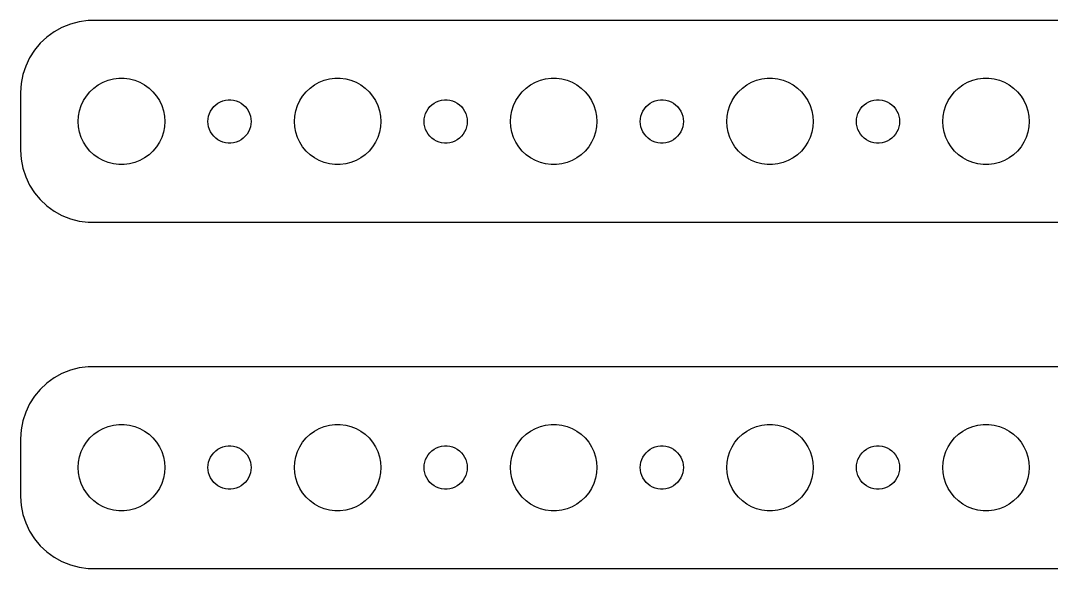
# Model space of a CAD drawing. Header units: metres. Extents: x -150 to 150, y 41 to 79.
# Drawn here: x -149.5 to -78, y 41 to 79 of the extents above; entities that cross this region are included whole.
import ezdxf

# ---------------------------------------------------------------- set-up
doc = ezdxf.new("R2010")
doc.units = ezdxf.units.M

msp = doc.modelspace()

# ---------------------------------------------------------------- linework, layer by layer
for p, q in [((-146.045, 78.7553), (-146.629, 78.5241)), ((-145.437, 78.9114), (-146.045, 78.7553)), ((-144.814, 78.9901), (-145.437, 78.9114)), ((144.814, 78.9901), (-144.814, 78.9901)), ((-147.179, 78.2216), (-147.687, 77.8526)), ((-146.629, 78.5241), (-147.179, 78.2216)), ((-148.145, 77.4227), (-148.545, 76.9389)), ((-147.687, 77.8526), (-148.145, 77.4227)), ((-148.545, 76.9389), (-148.882, 76.4088)), ((-149.149, 75.8406), (-149.343, 75.2434)), ((-148.882, 76.4088), (-149.149, 75.8406)), ((-149.343, 75.2434), (-149.461, 74.6267)), ((-149.461, 74.6267), (-149.5, 74)), ((-144.412, 74.3115), (-144.107, 74.533)), ((-144.107, 74.533), (-143.777, 74.7145)), ((-143.777, 74.7145), (-143.427, 74.8532)), ((-143.427, 74.8532), (-143.062, 74.9469)), ((-143.062, 74.9469), (-142.688, 74.9941)), ((-142.688, 74.9941), (-142.312, 74.9941)), ((-142.312, 74.9941), (-141.938, 74.9469)), ((-141.938, 74.9469), (-141.573, 74.8532)), ((-141.573, 74.8532), (-141.223, 74.7145)), ((-141.223, 74.7145), (-140.893, 74.533)), ((-140.893, 74.533), (-140.588, 74.3115)), ((-129.412, 74.3115), (-129.107, 74.533)), ((-129.107, 74.533), (-128.777, 74.7145)), ((-128.777, 74.7145), (-128.427, 74.8532)), ((-128.427, 74.8532), (-128.062, 74.9469)), ((-128.062, 74.9469), (-127.688, 74.9941)), ((-127.688, 74.9941), (-127.312, 74.9941)), ((-127.312, 74.9941), (-126.938, 74.9469)), ((-126.938, 74.9469), (-126.573, 74.8532)), ((-126.573, 74.8532), (-126.223, 74.7145)), ((-126.223, 74.7145), (-125.893, 74.533)), ((-125.893, 74.533), (-125.588, 74.3115)), ((-114.412, 74.3115), (-114.107, 74.533)), ((-114.107, 74.533), (-113.777, 74.7145)), ((-113.777, 74.7145), (-113.427, 74.8532)), ((-113.427, 74.8532), (-113.062, 74.9469)), ((-113.062, 74.9469), (-112.688, 74.9941)), ((-112.688, 74.9941), (-112.312, 74.9941)), ((-112.312, 74.9941), (-111.938, 74.9469)), ((-111.938, 74.9469), (-111.573, 74.8532)), ((-111.573, 74.8532), (-111.223, 74.7145)), ((-111.223, 74.7145), (-110.893, 74.533)), ((-110.893, 74.533), (-110.588, 74.3115)), ((-99.4123, 74.3115), (-99.1075, 74.533)), ((-99.1075, 74.533), (-98.7773, 74.7145)), ((-98.7773, 74.7145), (-98.427, 74.8532)), ((-98.427, 74.8532), (-98.0621, 74.9469)), ((-98.0621, 74.9469), (-97.6884, 74.9941)), ((-97.6884, 74.9941), (-97.3116, 74.9941)), ((-97.3116, 74.9941), (-96.9379, 74.9469)), ((-96.9379, 74.9469), (-96.573, 74.8532)), ((-96.573, 74.8532), (-96.2227, 74.7145)), ((-96.2227, 74.7145), (-95.8925, 74.533)), ((-95.8925, 74.533), (-95.5877, 74.3115)), ((-84.4123, 74.3115), (-84.1075, 74.533)), ((-84.1075, 74.533), (-83.7773, 74.7145)), ((-83.7773, 74.7145), (-83.427, 74.8532)), ((-83.427, 74.8532), (-83.0621, 74.9469)), ((-83.0621, 74.9469), (-82.6884, 74.9941)), ((-82.6884, 74.9941), (-82.3116, 74.9941)), ((-82.3116, 74.9941), (-81.9379, 74.9469)), ((-81.9379, 74.9469), (-81.573, 74.8532)), ((-81.573, 74.8532), (-81.2227, 74.7145)), ((-81.2227, 74.7145), (-80.8925, 74.533)), ((-80.8925, 74.533), (-80.5877, 74.3115)), ((-149.5, 74), (-149.5, 70)), ((-145.129, 73.4453), (-144.927, 73.7634)), ((-144.927, 73.7634), (-144.687, 74.0536)), ((-144.687, 74.0536), (-144.412, 74.3115)), ((-140.588, 74.3115), (-140.313, 74.0536)), ((-140.313, 74.0536), (-140.073, 73.7634)), ((-140.073, 73.7634), (-139.871, 73.4453)), ((-130.129, 73.4453), (-129.927, 73.7634)), ((-129.927, 73.7634), (-129.687, 74.0536)), ((-129.687, 74.0536), (-129.412, 74.3115)), ((-125.588, 74.3115), (-125.313, 74.0536)), ((-125.313, 74.0536), (-125.073, 73.7634)), ((-125.073, 73.7634), (-124.871, 73.4453)), ((-115.129, 73.4453), (-114.927, 73.7634)), ((-114.927, 73.7634), (-114.687, 74.0536)), ((-114.687, 74.0536), (-114.412, 74.3115)), ((-110.588, 74.3115), (-110.313, 74.0536)), ((-110.313, 74.0536), (-110.073, 73.7634)), ((-110.073, 73.7634), (-109.871, 73.4453)), ((-100.129, 73.4453), (-99.927, 73.7634)), ((-99.927, 73.7634), (-99.6869, 74.0536)), ((-99.6869, 74.0536), (-99.4123, 74.3115)), ((-95.5877, 74.3115), (-95.3131, 74.0536)), ((-95.3131, 74.0536), (-95.073, 73.7634)), ((-95.073, 73.7634), (-94.8711, 73.4453)), ((-85.1289, 73.4453), (-84.927, 73.7634)), ((-84.927, 73.7634), (-84.6869, 74.0536)), ((-84.6869, 74.0536), (-84.4123, 74.3115)), ((-80.5877, 74.3115), (-80.3131, 74.0536)), ((-80.3131, 74.0536), (-80.073, 73.7634)), ((-80.073, 73.7634), (-79.8711, 73.4453)), ((-145.406, 72.7461), (-145.289, 73.1044)), ((-145.289, 73.1044), (-145.129, 73.4453)), ((-139.871, 73.4453), (-139.711, 73.1044)), ((-139.711, 73.1044), (-139.594, 72.7461)), ((-136.214, 72.8817), (-136.093, 73.0268)), ((-136.093, 73.0268), (-135.956, 73.1558)), ((-135.956, 73.1558), (-135.804, 73.2665)), ((-135.804, 73.2665), (-135.639, 73.3572)), ((-135.639, 73.3572), (-135.464, 73.4266)), ((-135.464, 73.4266), (-135.281, 73.4734)), ((-135.281, 73.4734), (-135.094, 73.497)), ((-135.094, 73.497), (-134.906, 73.497)), ((-134.906, 73.497), (-134.719, 73.4734)), ((-134.719, 73.4734), (-134.536, 73.4266)), ((-134.536, 73.4266), (-134.361, 73.3572)), ((-134.361, 73.3572), (-134.196, 73.2665)), ((-134.196, 73.2665), (-134.044, 73.1558)), ((-134.044, 73.1558), (-133.907, 73.0268)), ((-133.907, 73.0268), (-133.786, 72.8817)), ((-130.406, 72.7461), (-130.289, 73.1044)), ((-130.289, 73.1044), (-130.129, 73.4453)), ((-124.871, 73.4453), (-124.711, 73.1044)), ((-124.711, 73.1044), (-124.594, 72.7461)), ((-121.214, 72.8817), (-121.093, 73.0268)), ((-121.093, 73.0268), (-120.956, 73.1558)), ((-120.956, 73.1558), (-120.804, 73.2665)), ((-120.804, 73.2665), (-120.639, 73.3572)), ((-120.639, 73.3572), (-120.464, 73.4266)), ((-120.464, 73.4266), (-120.281, 73.4734)), ((-120.281, 73.4734), (-120.094, 73.497)), ((-120.094, 73.497), (-119.906, 73.497)), ((-119.906, 73.497), (-119.719, 73.4734)), ((-119.719, 73.4734), (-119.536, 73.4266)), ((-119.536, 73.4266), (-119.361, 73.3572)), ((-119.361, 73.3572), (-119.196, 73.2665)), ((-119.196, 73.2665), (-119.044, 73.1558)), ((-119.044, 73.1558), (-118.907, 73.0268)), ((-118.907, 73.0268), (-118.786, 72.8817)), ((-115.406, 72.7461), (-115.289, 73.1044)), ((-115.289, 73.1044), (-115.129, 73.4453)), ((-109.871, 73.4453), (-109.711, 73.1044)), ((-109.711, 73.1044), (-109.594, 72.7461)), ((-106.214, 72.8817), (-106.093, 73.0268)), ((-106.093, 73.0268), (-105.956, 73.1558)), ((-105.956, 73.1558), (-105.804, 73.2665)), ((-105.804, 73.2665), (-105.639, 73.3572)), ((-105.639, 73.3572), (-105.464, 73.4266)), ((-105.464, 73.4266), (-105.281, 73.4734)), ((-105.281, 73.4734), (-105.094, 73.497)), ((-105.094, 73.497), (-104.906, 73.497)), ((-104.906, 73.497), (-104.719, 73.4734)), ((-104.719, 73.4734), (-104.536, 73.4266)), ((-104.536, 73.4266), (-104.361, 73.3572)), ((-104.361, 73.3572), (-104.196, 73.2665)), ((-104.196, 73.2665), (-104.044, 73.1558)), ((-104.044, 73.1558), (-103.907, 73.0268)), ((-103.907, 73.0268), (-103.786, 72.8817)), ((-100.406, 72.7461), (-100.289, 73.1044)), ((-100.289, 73.1044), (-100.129, 73.4453)), ((-94.8711, 73.4453), (-94.7107, 73.1044)), ((-94.7107, 73.1044), (-94.5943, 72.7461)), ((-91.2135, 72.8817), (-91.0934, 73.0268)), ((-91.0934, 73.0268), (-90.9561, 73.1558)), ((-90.9561, 73.1558), (-90.8037, 73.2665)), ((-90.8037, 73.2665), (-90.6387, 73.3572)), ((-90.6387, 73.3572), (-90.4635, 73.4266)), ((-90.4635, 73.4266), (-90.2811, 73.4734)), ((-90.2811, 73.4734), (-90.0942, 73.497)), ((-90.0942, 73.497), (-89.9058, 73.497)), ((-89.9058, 73.497), (-89.7189, 73.4734)), ((-89.7189, 73.4734), (-89.5365, 73.4266)), ((-89.5365, 73.4266), (-89.3613, 73.3572)), ((-89.3613, 73.3572), (-89.1963, 73.2665)), ((-89.1963, 73.2665), (-89.0439, 73.1558)), ((-89.0439, 73.1558), (-88.9065, 73.0268)), ((-88.9065, 73.0268), (-88.7865, 72.8817)), ((-85.4057, 72.7461), (-85.2893, 73.1044)), ((-85.2893, 73.1044), (-85.1289, 73.4453)), ((-79.8711, 73.4453), (-79.7107, 73.1044)), ((-79.7107, 73.1044), (-79.5943, 72.7461)), ((-145.5, 72), (-145.476, 72.376)), ((-145.476, 72.376), (-145.406, 72.7461)), ((-139.594, 72.7461), (-139.524, 72.376)), ((-139.524, 72.376), (-139.5, 72)), ((-136.488, 72.188), (-136.453, 72.373)), ((-136.453, 72.373), (-136.395, 72.5522)), ((-136.395, 72.5522), (-136.314, 72.7226)), ((-136.314, 72.7226), (-136.214, 72.8817)), ((-133.786, 72.8817), (-133.686, 72.7226)), ((-133.686, 72.7226), (-133.605, 72.5522)), ((-133.605, 72.5522), (-133.547, 72.373)), ((-133.547, 72.373), (-133.512, 72.188)), ((-130.5, 72), (-130.476, 72.376)), ((-130.476, 72.376), (-130.406, 72.7461)), ((-124.594, 72.7461), (-124.524, 72.376)), ((-124.524, 72.376), (-124.5, 72)), ((-121.488, 72.188), (-121.453, 72.373)), ((-121.453, 72.373), (-121.395, 72.5522)), ((-121.395, 72.5522), (-121.314, 72.7226)), ((-121.314, 72.7226), (-121.214, 72.8817)), ((-118.786, 72.8817), (-118.686, 72.7226)), ((-118.686, 72.7226), (-118.605, 72.5522)), ((-118.605, 72.5522), (-118.547, 72.373)), ((-118.547, 72.373), (-118.512, 72.188)), ((-115.5, 72), (-115.476, 72.376)), ((-115.476, 72.376), (-115.406, 72.7461)), ((-109.594, 72.7461), (-109.524, 72.376)), ((-109.524, 72.376), (-109.5, 72)), ((-106.488, 72.188), (-106.453, 72.373)), ((-106.453, 72.373), (-106.395, 72.5522)), ((-106.395, 72.5522), (-106.314, 72.7226)), ((-106.314, 72.7226), (-106.214, 72.8817)), ((-103.786, 72.8817), (-103.686, 72.7226)), ((-103.686, 72.7226), (-103.605, 72.5522)), ((-103.605, 72.5522), (-103.547, 72.373)), ((-103.547, 72.373), (-103.512, 72.188)), ((-100.5, 72), (-100.476, 72.376)), ((-100.476, 72.376), (-100.406, 72.7461)), ((-94.5943, 72.7461), (-94.5237, 72.376)), ((-94.5237, 72.376), (-94.5, 72)), ((-91.4882, 72.188), (-91.4529, 72.373)), ((-91.4529, 72.373), (-91.3947, 72.5522)), ((-91.3947, 72.5522), (-91.3145, 72.7226)), ((-91.3145, 72.7226), (-91.2135, 72.8817)), ((-88.7865, 72.8817), (-88.6855, 72.7226)), ((-88.6855, 72.7226), (-88.6053, 72.5522)), ((-88.6053, 72.5522), (-88.5471, 72.373)), ((-88.5471, 72.373), (-88.5118, 72.188)), ((-85.5, 72), (-85.4763, 72.376)), ((-85.4763, 72.376), (-85.4057, 72.7461)), ((-79.5943, 72.7461), (-79.5237, 72.376)), ((-79.5237, 72.376), (-79.5, 72)), ((-145.476, 71.624), (-145.5, 72)), ((-145.406, 71.2539), (-145.476, 71.624)), ((-139.524, 71.624), (-139.594, 71.2539)), ((-139.5, 72), (-139.524, 71.624)), ((-136.5, 72), (-136.488, 72.188)), ((-136.488, 71.812), (-136.5, 72)), ((-136.453, 71.627), (-136.488, 71.812)), ((-136.395, 71.4478), (-136.453, 71.627)), ((-133.547, 71.627), (-133.605, 71.4478)), ((-133.512, 71.812), (-133.547, 71.627)), ((-133.512, 72.188), (-133.5, 72)), ((-133.5, 72), (-133.512, 71.812)), ((-130.476, 71.624), (-130.5, 72)), ((-130.406, 71.2539), (-130.476, 71.624)), ((-124.524, 71.624), (-124.594, 71.2539)), ((-124.5, 72), (-124.524, 71.624)), ((-121.5, 72), (-121.488, 72.188)), ((-121.488, 71.812), (-121.5, 72)), ((-121.453, 71.627), (-121.488, 71.812)), ((-121.395, 71.4478), (-121.453, 71.627)), ((-118.547, 71.627), (-118.605, 71.4478)), ((-118.512, 71.812), (-118.547, 71.627)), ((-118.512, 72.188), (-118.5, 72)), ((-118.5, 72), (-118.512, 71.812)), ((-115.476, 71.624), (-115.5, 72)), ((-115.406, 71.2539), (-115.476, 71.624)), ((-109.524, 71.624), (-109.594, 71.2539)), ((-109.5, 72), (-109.524, 71.624)), ((-106.5, 72), (-106.488, 72.188)), ((-106.488, 71.812), (-106.5, 72)), ((-106.453, 71.627), (-106.488, 71.812)), ((-106.395, 71.4478), (-106.453, 71.627)), ((-103.547, 71.627), (-103.605, 71.4478)), ((-103.512, 71.812), (-103.547, 71.627)), ((-103.512, 72.188), (-103.5, 72)), ((-103.5, 72), (-103.512, 71.812)), ((-100.476, 71.624), (-100.5, 72)), ((-100.406, 71.2539), (-100.476, 71.624)), ((-94.5237, 71.624), (-94.5943, 71.2539)), ((-94.5, 72), (-94.5237, 71.624)), ((-91.5, 72), (-91.4882, 72.188)), ((-91.4882, 71.812), (-91.5, 72)), ((-91.4529, 71.627), (-91.4882, 71.812)), ((-91.3947, 71.4478), (-91.4529, 71.627)), ((-88.5471, 71.627), (-88.6053, 71.4478)), ((-88.5118, 71.812), (-88.5471, 71.627)), ((-88.5118, 72.188), (-88.5, 72)), ((-88.5, 72), (-88.5118, 71.812)), ((-85.4763, 71.624), (-85.5, 72)), ((-85.4057, 71.2539), (-85.4763, 71.624)), ((-79.5237, 71.624), (-79.5943, 71.2539)), ((-79.5, 72), (-79.5237, 71.624)), ((-145.289, 70.8956), (-145.406, 71.2539)), ((-145.129, 70.5547), (-145.289, 70.8956)), ((-139.711, 70.8956), (-139.871, 70.5547)), ((-139.594, 71.2539), (-139.711, 70.8956)), ((-136.314, 71.2774), (-136.395, 71.4478)), ((-136.214, 71.1183), (-136.314, 71.2774)), ((-136.093, 70.9732), (-136.214, 71.1183)), ((-135.956, 70.8442), (-136.093, 70.9732)), ((-135.804, 70.7335), (-135.956, 70.8442)), ((-134.044, 70.8442), (-134.196, 70.7335)), ((-133.907, 70.9732), (-134.044, 70.8442)), ((-133.786, 71.1183), (-133.907, 70.9732)), ((-133.686, 71.2774), (-133.786, 71.1183)), ((-133.605, 71.4478), (-133.686, 71.2774)), ((-130.289, 70.8956), (-130.406, 71.2539)), ((-130.129, 70.5547), (-130.289, 70.8956)), ((-124.711, 70.8956), (-124.871, 70.5547)), ((-124.594, 71.2539), (-124.711, 70.8956)), ((-121.314, 71.2774), (-121.395, 71.4478)), ((-121.214, 71.1183), (-121.314, 71.2774)), ((-121.093, 70.9732), (-121.214, 71.1183)), ((-120.956, 70.8442), (-121.093, 70.9732)), ((-120.804, 70.7335), (-120.956, 70.8442)), ((-119.044, 70.8442), (-119.196, 70.7335)), ((-118.907, 70.9732), (-119.044, 70.8442)), ((-118.786, 71.1183), (-118.907, 70.9732)), ((-118.686, 71.2774), (-118.786, 71.1183)), ((-118.605, 71.4478), (-118.686, 71.2774)), ((-115.289, 70.8956), (-115.406, 71.2539)), ((-115.129, 70.5547), (-115.289, 70.8956)), ((-109.711, 70.8956), (-109.871, 70.5547)), ((-109.594, 71.2539), (-109.711, 70.8956)), ((-106.314, 71.2774), (-106.395, 71.4478)), ((-106.214, 71.1183), (-106.314, 71.2774)), ((-106.093, 70.9732), (-106.214, 71.1183)), ((-105.956, 70.8442), (-106.093, 70.9732)), ((-105.804, 70.7335), (-105.956, 70.8442)), ((-104.044, 70.8442), (-104.196, 70.7335)), ((-103.907, 70.9732), (-104.044, 70.8442)), ((-103.786, 71.1183), (-103.907, 70.9732)), ((-103.686, 71.2774), (-103.786, 71.1183)), ((-103.605, 71.4478), (-103.686, 71.2774)), ((-100.289, 70.8956), (-100.406, 71.2539)), ((-100.129, 70.5547), (-100.289, 70.8956)), ((-94.7107, 70.8956), (-94.8711, 70.5547)), ((-94.5943, 71.2539), (-94.7107, 70.8956)), ((-91.3145, 71.2774), (-91.3947, 71.4478)), ((-91.2135, 71.1183), (-91.3145, 71.2774)), ((-91.0934, 70.9732), (-91.2135, 71.1183)), ((-90.9561, 70.8442), (-91.0934, 70.9732)), ((-90.8037, 70.7335), (-90.9561, 70.8442)), ((-89.0439, 70.8442), (-89.1963, 70.7335)), ((-88.9065, 70.9732), (-89.0439, 70.8442)), ((-88.7865, 71.1183), (-88.9065, 70.9732)), ((-88.6855, 71.2774), (-88.7865, 71.1183)), ((-88.6053, 71.4478), (-88.6855, 71.2774)), ((-85.2893, 70.8956), (-85.4057, 71.2539)), ((-85.1289, 70.5547), (-85.2893, 70.8956)), ((-79.7107, 70.8956), (-79.8711, 70.5547)), ((-79.5943, 71.2539), (-79.7107, 70.8956)), ((-144.927, 70.2366), (-145.129, 70.5547)), ((-144.687, 69.9464), (-144.927, 70.2366)), ((-140.073, 70.2366), (-140.313, 69.9464)), ((-139.871, 70.5547), (-140.073, 70.2366)), ((-135.639, 70.6428), (-135.804, 70.7335)), ((-135.464, 70.5734), (-135.639, 70.6428)), ((-135.281, 70.5266), (-135.464, 70.5734)), ((-135.094, 70.503), (-135.281, 70.5266)), ((-134.906, 70.503), (-135.094, 70.503)), ((-134.719, 70.5266), (-134.906, 70.503)), ((-134.536, 70.5734), (-134.719, 70.5266)), ((-134.361, 70.6428), (-134.536, 70.5734)), ((-134.196, 70.7335), (-134.361, 70.6428)), ((-129.927, 70.2366), (-130.129, 70.5547)), ((-129.687, 69.9464), (-129.927, 70.2366)), ((-125.073, 70.2366), (-125.313, 69.9464)), ((-124.871, 70.5547), (-125.073, 70.2366)), ((-120.639, 70.6428), (-120.804, 70.7335)), ((-120.464, 70.5734), (-120.639, 70.6428)), ((-120.281, 70.5266), (-120.464, 70.5734)), ((-120.094, 70.503), (-120.281, 70.5266)), ((-119.906, 70.503), (-120.094, 70.503)), ((-119.719, 70.5266), (-119.906, 70.503)), ((-119.536, 70.5734), (-119.719, 70.5266)), ((-119.361, 70.6428), (-119.536, 70.5734)), ((-119.196, 70.7335), (-119.361, 70.6428)), ((-114.927, 70.2366), (-115.129, 70.5547)), ((-114.687, 69.9464), (-114.927, 70.2366)), ((-110.073, 70.2366), (-110.313, 69.9464)), ((-109.871, 70.5547), (-110.073, 70.2366)), ((-105.639, 70.6428), (-105.804, 70.7335)), ((-105.464, 70.5734), (-105.639, 70.6428)), ((-105.281, 70.5266), (-105.464, 70.5734)), ((-105.094, 70.503), (-105.281, 70.5266)), ((-104.906, 70.503), (-105.094, 70.503)), ((-104.719, 70.5266), (-104.906, 70.503)), ((-104.536, 70.5734), (-104.719, 70.5266)), ((-104.361, 70.6428), (-104.536, 70.5734)), ((-104.196, 70.7335), (-104.361, 70.6428)), ((-99.927, 70.2366), (-100.129, 70.5547)), ((-99.6869, 69.9464), (-99.927, 70.2366)), ((-95.073, 70.2366), (-95.3131, 69.9464)), ((-94.8711, 70.5547), (-95.073, 70.2366)), ((-90.6387, 70.6428), (-90.8037, 70.7335)), ((-90.4635, 70.5734), (-90.6387, 70.6428)), ((-90.2811, 70.5266), (-90.4635, 70.5734)), ((-90.0942, 70.503), (-90.2811, 70.5266)), ((-89.9058, 70.503), (-90.0942, 70.503)), ((-89.7189, 70.5266), (-89.9058, 70.503)), ((-89.5365, 70.5734), (-89.7189, 70.5266)), ((-89.3613, 70.6428), (-89.5365, 70.5734)), ((-89.1963, 70.7335), (-89.3613, 70.6428)), ((-84.927, 70.2366), (-85.1289, 70.5547)), ((-84.6869, 69.9464), (-84.927, 70.2366)), ((-80.073, 70.2366), (-80.3131, 69.9464)), ((-79.8711, 70.5547), (-80.073, 70.2366)), ((-149.5, 70), (-149.461, 69.3733)), ((-144.412, 69.6885), (-144.687, 69.9464)), ((-144.107, 69.467), (-144.412, 69.6885)), ((-143.777, 69.2855), (-144.107, 69.467)), ((-140.893, 69.467), (-141.223, 69.2855)), ((-140.588, 69.6885), (-140.893, 69.467)), ((-140.313, 69.9464), (-140.588, 69.6885)), ((-129.412, 69.6885), (-129.687, 69.9464)), ((-129.107, 69.467), (-129.412, 69.6885)), ((-128.777, 69.2855), (-129.107, 69.467)), ((-125.893, 69.467), (-126.223, 69.2855)), ((-125.588, 69.6885), (-125.893, 69.467)), ((-125.313, 69.9464), (-125.588, 69.6885)), ((-114.412, 69.6885), (-114.687, 69.9464)), ((-114.107, 69.467), (-114.412, 69.6885)), ((-113.777, 69.2855), (-114.107, 69.467)), ((-110.893, 69.467), (-111.223, 69.2855)), ((-110.588, 69.6885), (-110.893, 69.467)), ((-110.313, 69.9464), (-110.588, 69.6885)), ((-99.4123, 69.6885), (-99.6869, 69.9464)), ((-99.1075, 69.467), (-99.4123, 69.6885)), ((-98.7773, 69.2855), (-99.1075, 69.467)), ((-95.8925, 69.467), (-96.2227, 69.2855)), ((-95.5877, 69.6885), (-95.8925, 69.467)), ((-95.3131, 69.9464), (-95.5877, 69.6885)), ((-84.4123, 69.6885), (-84.6869, 69.9464)), ((-84.1075, 69.467), (-84.4123, 69.6885)), ((-83.7773, 69.2855), (-84.1075, 69.467)), ((-80.8925, 69.467), (-81.2227, 69.2855)), ((-80.5877, 69.6885), (-80.8925, 69.467)), ((-80.3131, 69.9464), (-80.5877, 69.6885)), ((-149.461, 69.3733), (-149.343, 68.7566)), ((-149.343, 68.7566), (-149.149, 68.1594)), ((-143.427, 69.1468), (-143.777, 69.2855)), ((-143.062, 69.0531), (-143.427, 69.1468)), ((-142.688, 69.0059), (-143.062, 69.0531)), ((-142.312, 69.0059), (-142.688, 69.0059)), ((-141.938, 69.0531), (-142.312, 69.0059)), ((-141.573, 69.1468), (-141.938, 69.0531)), ((-141.223, 69.2855), (-141.573, 69.1468)), ((-128.427, 69.1468), (-128.777, 69.2855)), ((-128.062, 69.0531), (-128.427, 69.1468)), ((-127.688, 69.0059), (-128.062, 69.0531)), ((-127.312, 69.0059), (-127.688, 69.0059)), ((-126.938, 69.0531), (-127.312, 69.0059)), ((-126.573, 69.1468), (-126.938, 69.0531)), ((-126.223, 69.2855), (-126.573, 69.1468)), ((-113.427, 69.1468), (-113.777, 69.2855)), ((-113.062, 69.0531), (-113.427, 69.1468)), ((-112.688, 69.0059), (-113.062, 69.0531)), ((-112.312, 69.0059), (-112.688, 69.0059)), ((-111.938, 69.0531), (-112.312, 69.0059)), ((-111.573, 69.1468), (-111.938, 69.0531)), ((-111.223, 69.2855), (-111.573, 69.1468)), ((-98.427, 69.1468), (-98.7773, 69.2855)), ((-98.0621, 69.0531), (-98.427, 69.1468)), ((-97.6884, 69.0059), (-98.0621, 69.0531)), ((-97.3116, 69.0059), (-97.6884, 69.0059)), ((-96.9379, 69.0531), (-97.3116, 69.0059)), ((-96.573, 69.1468), (-96.9379, 69.0531)), ((-96.2227, 69.2855), (-96.573, 69.1468)), ((-83.427, 69.1468), (-83.7773, 69.2855)), ((-83.0621, 69.0531), (-83.427, 69.1468)), ((-82.6884, 69.0059), (-83.0621, 69.0531)), ((-82.3116, 69.0059), (-82.6884, 69.0059)), ((-81.9379, 69.0531), (-82.3116, 69.0059)), ((-81.573, 69.1468), (-81.9379, 69.0531)), ((-81.2227, 69.2855), (-81.573, 69.1468)), ((-149.149, 68.1594), (-148.882, 67.5912)), ((-148.882, 67.5912), (-148.545, 67.0611)), ((-148.545, 67.0611), (-148.145, 66.5773)), ((-148.145, 66.5773), (-147.687, 66.1474)), ((-147.687, 66.1474), (-147.179, 65.7784)), ((-147.179, 65.7784), (-146.629, 65.4759)), ((-146.629, 65.4759), (-146.045, 65.2447)), ((-146.045, 65.2447), (-145.437, 65.0886)), ((-145.437, 65.0886), (-144.814, 65.0099)), ((-144.814, 65.0099), (144.814, 65.0099)), ((-146.629, 54.5241), (-147.179, 54.2216)), ((-146.045, 54.7553), (-146.629, 54.5241)), ((-145.437, 54.9114), (-146.045, 54.7553)), ((-144.814, 54.9901), (-145.437, 54.9114)), ((144.814, 54.9901), (-144.814, 54.9901)), ((-147.687, 53.8526), (-148.145, 53.4227)), ((-147.179, 54.2216), (-147.687, 53.8526)), ((-148.545, 52.9389), (-148.882, 52.4088)), ((-148.145, 53.4227), (-148.545, 52.9389)), ((-148.882, 52.4088), (-149.149, 51.8406)), ((-149.149, 51.8406), (-149.343, 51.2434)), ((-149.343, 51.2434), (-149.461, 50.6267)), ((-143.777, 50.7145), (-143.427, 50.8532)), ((-143.427, 50.8532), (-143.062, 50.9469)), ((-143.062, 50.9469), (-142.688, 50.9941)), ((-142.688, 50.9941), (-142.312, 50.9941)), ((-142.312, 50.9941), (-141.938, 50.9469)), ((-141.938, 50.9469), (-141.573, 50.8532)), ((-141.573, 50.8532), (-141.223, 50.7145)), ((-128.777, 50.7145), (-128.427, 50.8532)), ((-128.427, 50.8532), (-128.062, 50.9469)), ((-128.062, 50.9469), (-127.688, 50.9941)), ((-127.688, 50.9941), (-127.312, 50.9941)), ((-127.312, 50.9941), (-126.938, 50.9469)), ((-126.938, 50.9469), (-126.573, 50.8532)), ((-126.573, 50.8532), (-126.223, 50.7145)), ((-113.777, 50.7145), (-113.427, 50.8532)), ((-113.427, 50.8532), (-113.062, 50.9469)), ((-113.062, 50.9469), (-112.688, 50.9941)), ((-112.688, 50.9941), (-112.312, 50.9941)), ((-112.312, 50.9941), (-111.938, 50.9469)), ((-111.938, 50.9469), (-111.573, 50.8532)), ((-111.573, 50.8532), (-111.223, 50.7145)), ((-98.7773, 50.7145), (-98.427, 50.8532)), ((-98.427, 50.8532), (-98.0621, 50.9469)), ((-98.0621, 50.9469), (-97.6884, 50.9941)), ((-97.6884, 50.9941), (-97.3116, 50.9941)), ((-97.3116, 50.9941), (-96.9379, 50.9469)), ((-96.9379, 50.9469), (-96.573, 50.8532)), ((-96.573, 50.8532), (-96.2227, 50.7145)), ((-83.7773, 50.7145), (-83.427, 50.8532)), ((-83.427, 50.8532), (-83.0621, 50.9469)), ((-83.0621, 50.9469), (-82.6884, 50.9941)), ((-82.6884, 50.9941), (-82.3116, 50.9941)), ((-82.3116, 50.9941), (-81.9379, 50.9469)), ((-81.9379, 50.9469), (-81.573, 50.8532)), ((-81.573, 50.8532), (-81.2227, 50.7145)), ((-149.461, 50.6267), (-149.5, 50)), ((-144.687, 50.0536), (-144.412, 50.3115)), ((-144.412, 50.3115), (-144.107, 50.533)), ((-144.107, 50.533), (-143.777, 50.7145)), ((-141.223, 50.7145), (-140.893, 50.533)), ((-140.893, 50.533), (-140.588, 50.3115)), ((-140.588, 50.3115), (-140.313, 50.0536)), ((-129.687, 50.0536), (-129.412, 50.3115)), ((-129.412, 50.3115), (-129.107, 50.533)), ((-129.107, 50.533), (-128.777, 50.7145)), ((-126.223, 50.7145), (-125.893, 50.533)), ((-125.893, 50.533), (-125.588, 50.3115)), ((-125.588, 50.3115), (-125.313, 50.0536)), ((-114.687, 50.0536), (-114.412, 50.3115)), ((-114.412, 50.3115), (-114.107, 50.533)), ((-114.107, 50.533), (-113.777, 50.7145)), ((-111.223, 50.7145), (-110.893, 50.533)), ((-110.893, 50.533), (-110.588, 50.3115)), ((-110.588, 50.3115), (-110.313, 50.0536)), ((-99.6869, 50.0536), (-99.4123, 50.3115)), ((-99.4123, 50.3115), (-99.1075, 50.533)), ((-99.1075, 50.533), (-98.7773, 50.7145)), ((-96.2227, 50.7145), (-95.8925, 50.533)), ((-95.8925, 50.533), (-95.5877, 50.3115)), ((-95.5877, 50.3115), (-95.3131, 50.0536)), ((-84.6869, 50.0536), (-84.4123, 50.3115)), ((-84.4123, 50.3115), (-84.1075, 50.533)), ((-84.1075, 50.533), (-83.7773, 50.7145)), ((-81.2227, 50.7145), (-80.8925, 50.533)), ((-80.8925, 50.533), (-80.5877, 50.3115)), ((-80.5877, 50.3115), (-80.3131, 50.0536)), ((-149.5, 50), (-149.5, 46)), ((-145.289, 49.1044), (-145.129, 49.4453)), ((-145.129, 49.4453), (-144.927, 49.7634)), ((-144.927, 49.7634), (-144.687, 50.0536)), ((-140.313, 50.0536), (-140.073, 49.7634)), ((-140.073, 49.7634), (-139.871, 49.4453)), ((-139.871, 49.4453), (-139.711, 49.1044)), ((-135.639, 49.3572), (-135.464, 49.4266)), ((-135.464, 49.4266), (-135.281, 49.4734)), ((-135.281, 49.4734), (-135.094, 49.497)), ((-135.094, 49.497), (-134.906, 49.497)), ((-134.906, 49.497), (-134.719, 49.4734)), ((-134.719, 49.4734), (-134.536, 49.4266)), ((-134.536, 49.4266), (-134.361, 49.3572)), ((-130.289, 49.1044), (-130.129, 49.4453)), ((-130.129, 49.4453), (-129.927, 49.7634)), ((-129.927, 49.7634), (-129.687, 50.0536)), ((-125.313, 50.0536), (-125.073, 49.7634)), ((-125.073, 49.7634), (-124.871, 49.4453)), ((-124.871, 49.4453), (-124.711, 49.1044)), ((-120.639, 49.3572), (-120.464, 49.4266)), ((-120.464, 49.4266), (-120.281, 49.4734)), ((-120.281, 49.4734), (-120.094, 49.497)), ((-120.094, 49.497), (-119.906, 49.497)), ((-119.906, 49.497), (-119.719, 49.4734)), ((-119.719, 49.4734), (-119.536, 49.4266)), ((-119.536, 49.4266), (-119.361, 49.3572)), ((-115.289, 49.1044), (-115.129, 49.4453)), ((-115.129, 49.4453), (-114.927, 49.7634)), ((-114.927, 49.7634), (-114.687, 50.0536)), ((-110.313, 50.0536), (-110.073, 49.7634)), ((-110.073, 49.7634), (-109.871, 49.4453)), ((-109.871, 49.4453), (-109.711, 49.1044)), ((-105.639, 49.3572), (-105.464, 49.4266)), ((-105.464, 49.4266), (-105.281, 49.4734)), ((-105.281, 49.4734), (-105.094, 49.497)), ((-105.094, 49.497), (-104.906, 49.497)), ((-104.906, 49.497), (-104.719, 49.4734)), ((-104.719, 49.4734), (-104.536, 49.4266)), ((-104.536, 49.4266), (-104.361, 49.3572)), ((-100.289, 49.1044), (-100.129, 49.4453)), ((-100.129, 49.4453), (-99.927, 49.7634)), ((-99.927, 49.7634), (-99.6869, 50.0536)), ((-95.3131, 50.0536), (-95.073, 49.7634)), ((-95.073, 49.7634), (-94.8711, 49.4453)), ((-94.8711, 49.4453), (-94.7107, 49.1044)), ((-90.6387, 49.3572), (-90.4635, 49.4266)), ((-90.4635, 49.4266), (-90.2811, 49.4734)), ((-90.2811, 49.4734), (-90.0942, 49.497)), ((-90.0942, 49.497), (-89.9058, 49.497)), ((-89.9058, 49.497), (-89.7189, 49.4734)), ((-89.7189, 49.4734), (-89.5365, 49.4266)), ((-89.5365, 49.4266), (-89.3613, 49.3572)), ((-85.2893, 49.1044), (-85.1289, 49.4453)), ((-85.1289, 49.4453), (-84.927, 49.7634)), ((-84.927, 49.7634), (-84.6869, 50.0536)), ((-80.3131, 50.0536), (-80.073, 49.7634)), ((-80.073, 49.7634), (-79.8711, 49.4453)), ((-79.8711, 49.4453), (-79.7107, 49.1044)), ((-145.476, 48.376), (-145.406, 48.7461)), ((-145.406, 48.7461), (-145.289, 49.1044)), ((-139.711, 49.1044), (-139.594, 48.7461)), ((-139.594, 48.7461), (-139.524, 48.376)), ((-136.395, 48.5522), (-136.314, 48.7226)), ((-136.314, 48.7226), (-136.214, 48.8817)), ((-136.214, 48.8817), (-136.093, 49.0268)), ((-136.093, 49.0268), (-135.956, 49.1558)), ((-135.956, 49.1558), (-135.804, 49.2665)), ((-135.804, 49.2665), (-135.639, 49.3572)), ((-134.361, 49.3572), (-134.196, 49.2665)), ((-134.196, 49.2665), (-134.044, 49.1558)), ((-134.044, 49.1558), (-133.907, 49.0268)), ((-133.907, 49.0268), (-133.786, 48.8817)), ((-133.786, 48.8817), (-133.686, 48.7226)), ((-133.686, 48.7226), (-133.605, 48.5522)), ((-130.476, 48.376), (-130.406, 48.7461)), ((-130.406, 48.7461), (-130.289, 49.1044)), ((-124.711, 49.1044), (-124.594, 48.7461)), ((-124.594, 48.7461), (-124.524, 48.376)), ((-121.395, 48.5522), (-121.314, 48.7226)), ((-121.314, 48.7226), (-121.214, 48.8817)), ((-121.214, 48.8817), (-121.093, 49.0268)), ((-121.093, 49.0268), (-120.956, 49.1558)), ((-120.956, 49.1558), (-120.804, 49.2665)), ((-120.804, 49.2665), (-120.639, 49.3572)), ((-119.361, 49.3572), (-119.196, 49.2665)), ((-119.196, 49.2665), (-119.044, 49.1558)), ((-119.044, 49.1558), (-118.907, 49.0268)), ((-118.907, 49.0268), (-118.786, 48.8817)), ((-118.786, 48.8817), (-118.686, 48.7226)), ((-118.686, 48.7226), (-118.605, 48.5522)), ((-115.476, 48.376), (-115.406, 48.7461)), ((-115.406, 48.7461), (-115.289, 49.1044)), ((-109.711, 49.1044), (-109.594, 48.7461)), ((-109.594, 48.7461), (-109.524, 48.376)), ((-106.395, 48.5522), (-106.314, 48.7226)), ((-106.314, 48.7226), (-106.214, 48.8817)), ((-106.214, 48.8817), (-106.093, 49.0268)), ((-106.093, 49.0268), (-105.956, 49.1558)), ((-105.956, 49.1558), (-105.804, 49.2665)), ((-105.804, 49.2665), (-105.639, 49.3572)), ((-104.361, 49.3572), (-104.196, 49.2665)), ((-104.196, 49.2665), (-104.044, 49.1558)), ((-104.044, 49.1558), (-103.907, 49.0268)), ((-103.907, 49.0268), (-103.786, 48.8817)), ((-103.786, 48.8817), (-103.686, 48.7226)), ((-103.686, 48.7226), (-103.605, 48.5522)), ((-100.476, 48.376), (-100.406, 48.7461)), ((-100.406, 48.7461), (-100.289, 49.1044)), ((-94.7107, 49.1044), (-94.5943, 48.7461)), ((-94.5943, 48.7461), (-94.5237, 48.376)), ((-91.3947, 48.5522), (-91.3145, 48.7226)), ((-91.3145, 48.7226), (-91.2135, 48.8817)), ((-91.2135, 48.8817), (-91.0934, 49.0268)), ((-91.0934, 49.0268), (-90.9561, 49.1558)), ((-90.9561, 49.1558), (-90.8037, 49.2665)), ((-90.8037, 49.2665), (-90.6387, 49.3572)), ((-89.3613, 49.3572), (-89.1963, 49.2665)), ((-89.1963, 49.2665), (-89.0439, 49.1558)), ((-89.0439, 49.1558), (-88.9065, 49.0268)), ((-88.9065, 49.0268), (-88.7865, 48.8817)), ((-88.7865, 48.8817), (-88.6855, 48.7226)), ((-88.6855, 48.7226), (-88.6053, 48.5522)), ((-85.4763, 48.376), (-85.4057, 48.7461)), ((-85.4057, 48.7461), (-85.2893, 49.1044)), ((-79.7107, 49.1044), (-79.5943, 48.7461)), ((-79.5943, 48.7461), (-79.5237, 48.376)), ((-145.5, 48), (-145.476, 48.376)), ((-145.476, 47.624), (-145.5, 48)), ((-139.524, 48.376), (-139.5, 48)), ((-139.5, 48), (-139.524, 47.624)), ((-136.5, 48), (-136.488, 48.188)), ((-136.488, 47.812), (-136.5, 48)), ((-136.488, 48.188), (-136.453, 48.373)), ((-136.453, 48.373), (-136.395, 48.5522)), ((-133.605, 48.5522), (-133.547, 48.373)), ((-133.547, 48.373), (-133.512, 48.188)), ((-133.512, 48.188), (-133.5, 48)), ((-133.5, 48), (-133.512, 47.812)), ((-130.5, 48), (-130.476, 48.376)), ((-130.476, 47.624), (-130.5, 48)), ((-124.524, 48.376), (-124.5, 48)), ((-124.5, 48), (-124.524, 47.624)), ((-121.5, 48), (-121.488, 48.188)), ((-121.488, 47.812), (-121.5, 48)), ((-121.488, 48.188), (-121.453, 48.373)), ((-121.453, 48.373), (-121.395, 48.5522)), ((-118.605, 48.5522), (-118.547, 48.373)), ((-118.547, 48.373), (-118.512, 48.188)), ((-118.512, 48.188), (-118.5, 48)), ((-118.5, 48), (-118.512, 47.812)), ((-115.5, 48), (-115.476, 48.376)), ((-115.476, 47.624), (-115.5, 48)), ((-109.524, 48.376), (-109.5, 48)), ((-109.5, 48), (-109.524, 47.624)), ((-106.5, 48), (-106.488, 48.188)), ((-106.488, 47.812), (-106.5, 48)), ((-106.488, 48.188), (-106.453, 48.373)), ((-106.453, 48.373), (-106.395, 48.5522)), ((-103.605, 48.5522), (-103.547, 48.373)), ((-103.547, 48.373), (-103.512, 48.188)), ((-103.512, 48.188), (-103.5, 48)), ((-103.5, 48), (-103.512, 47.812)), ((-100.5, 48), (-100.476, 48.376)), ((-100.476, 47.624), (-100.5, 48)), ((-94.5237, 48.376), (-94.5, 48)), ((-94.5, 48), (-94.5237, 47.624)), ((-91.5, 48), (-91.4882, 48.188)), ((-91.4882, 47.812), (-91.5, 48)), ((-91.4882, 48.188), (-91.4529, 48.373)), ((-91.4529, 48.373), (-91.3947, 48.5522)), ((-88.6053, 48.5522), (-88.5471, 48.373)), ((-88.5471, 48.373), (-88.5118, 48.188)), ((-88.5118, 48.188), (-88.5, 48)), ((-88.5, 48), (-88.5118, 47.812)), ((-85.5, 48), (-85.4763, 48.376)), ((-85.4763, 47.624), (-85.5, 48)), ((-79.5237, 48.376), (-79.5, 48)), ((-79.5, 48), (-79.5237, 47.624)), ((-145.406, 47.2539), (-145.476, 47.624)), ((-145.289, 46.8956), (-145.406, 47.2539)), ((-139.594, 47.2539), (-139.711, 46.8956)), ((-139.524, 47.624), (-139.594, 47.2539)), ((-136.453, 47.627), (-136.488, 47.812)), ((-136.395, 47.4478), (-136.453, 47.627)), ((-136.314, 47.2774), (-136.395, 47.4478)), ((-136.214, 47.1183), (-136.314, 47.2774)), ((-133.686, 47.2774), (-133.786, 47.1183)), ((-133.605, 47.4478), (-133.686, 47.2774)), ((-133.547, 47.627), (-133.605, 47.4478)), ((-133.512, 47.812), (-133.547, 47.627)), ((-130.406, 47.2539), (-130.476, 47.624)), ((-130.289, 46.8956), (-130.406, 47.2539)), ((-124.594, 47.2539), (-124.711, 46.8956)), ((-124.524, 47.624), (-124.594, 47.2539)), ((-121.453, 47.627), (-121.488, 47.812)), ((-121.395, 47.4478), (-121.453, 47.627)), ((-121.314, 47.2774), (-121.395, 47.4478)), ((-121.214, 47.1183), (-121.314, 47.2774)), ((-118.686, 47.2774), (-118.786, 47.1183)), ((-118.605, 47.4478), (-118.686, 47.2774)), ((-118.547, 47.627), (-118.605, 47.4478)), ((-118.512, 47.812), (-118.547, 47.627)), ((-115.406, 47.2539), (-115.476, 47.624)), ((-115.289, 46.8956), (-115.406, 47.2539)), ((-109.594, 47.2539), (-109.711, 46.8956)), ((-109.524, 47.624), (-109.594, 47.2539)), ((-106.453, 47.627), (-106.488, 47.812)), ((-106.395, 47.4478), (-106.453, 47.627)), ((-106.314, 47.2774), (-106.395, 47.4478)), ((-106.214, 47.1183), (-106.314, 47.2774)), ((-103.686, 47.2774), (-103.786, 47.1183)), ((-103.605, 47.4478), (-103.686, 47.2774)), ((-103.547, 47.627), (-103.605, 47.4478)), ((-103.512, 47.812), (-103.547, 47.627)), ((-100.406, 47.2539), (-100.476, 47.624)), ((-100.289, 46.8956), (-100.406, 47.2539)), ((-94.5943, 47.2539), (-94.7107, 46.8956)), ((-94.5237, 47.624), (-94.5943, 47.2539)), ((-91.4529, 47.627), (-91.4882, 47.812)), ((-91.3947, 47.4478), (-91.4529, 47.627)), ((-91.3145, 47.2774), (-91.3947, 47.4478)), ((-91.2135, 47.1183), (-91.3145, 47.2774)), ((-88.6855, 47.2774), (-88.7865, 47.1183)), ((-88.6053, 47.4478), (-88.6855, 47.2774)), ((-88.5471, 47.627), (-88.6053, 47.4478)), ((-88.5118, 47.812), (-88.5471, 47.627)), ((-85.4057, 47.2539), (-85.4763, 47.624)), ((-85.2893, 46.8956), (-85.4057, 47.2539)), ((-79.5943, 47.2539), (-79.7107, 46.8956)), ((-79.5237, 47.624), (-79.5943, 47.2539)), ((-145.129, 46.5547), (-145.289, 46.8956)), ((-144.927, 46.2366), (-145.129, 46.5547)), ((-139.871, 46.5547), (-140.073, 46.2366)), ((-139.711, 46.8956), (-139.871, 46.5547)), ((-136.093, 46.9732), (-136.214, 47.1183)), ((-135.956, 46.8442), (-136.093, 46.9732)), ((-135.804, 46.7335), (-135.956, 46.8442)), ((-135.639, 46.6428), (-135.804, 46.7335)), ((-135.464, 46.5734), (-135.639, 46.6428)), ((-135.281, 46.5266), (-135.464, 46.5734)), ((-135.094, 46.503), (-135.281, 46.5266)), ((-134.906, 46.503), (-135.094, 46.503)), ((-134.719, 46.5266), (-134.906, 46.503)), ((-134.536, 46.5734), (-134.719, 46.5266)), ((-134.361, 46.6428), (-134.536, 46.5734)), ((-134.196, 46.7335), (-134.361, 46.6428)), ((-134.044, 46.8442), (-134.196, 46.7335)), ((-133.907, 46.9732), (-134.044, 46.8442)), ((-133.786, 47.1183), (-133.907, 46.9732)), ((-130.129, 46.5547), (-130.289, 46.8956)), ((-129.927, 46.2366), (-130.129, 46.5547)), ((-124.871, 46.5547), (-125.073, 46.2366)), ((-124.711, 46.8956), (-124.871, 46.5547)), ((-121.093, 46.9732), (-121.214, 47.1183)), ((-120.956, 46.8442), (-121.093, 46.9732)), ((-120.804, 46.7335), (-120.956, 46.8442)), ((-120.639, 46.6428), (-120.804, 46.7335)), ((-120.464, 46.5734), (-120.639, 46.6428)), ((-120.281, 46.5266), (-120.464, 46.5734)), ((-120.094, 46.503), (-120.281, 46.5266)), ((-119.906, 46.503), (-120.094, 46.503)), ((-119.719, 46.5266), (-119.906, 46.503)), ((-119.536, 46.5734), (-119.719, 46.5266)), ((-119.361, 46.6428), (-119.536, 46.5734)), ((-119.196, 46.7335), (-119.361, 46.6428)), ((-119.044, 46.8442), (-119.196, 46.7335)), ((-118.907, 46.9732), (-119.044, 46.8442)), ((-118.786, 47.1183), (-118.907, 46.9732)), ((-115.129, 46.5547), (-115.289, 46.8956)), ((-114.927, 46.2366), (-115.129, 46.5547)), ((-109.871, 46.5547), (-110.073, 46.2366)), ((-109.711, 46.8956), (-109.871, 46.5547)), ((-106.093, 46.9732), (-106.214, 47.1183)), ((-105.956, 46.8442), (-106.093, 46.9732)), ((-105.804, 46.7335), (-105.956, 46.8442)), ((-105.639, 46.6428), (-105.804, 46.7335)), ((-105.464, 46.5734), (-105.639, 46.6428)), ((-105.281, 46.5266), (-105.464, 46.5734)), ((-105.094, 46.503), (-105.281, 46.5266)), ((-104.906, 46.503), (-105.094, 46.503)), ((-104.719, 46.5266), (-104.906, 46.503)), ((-104.536, 46.5734), (-104.719, 46.5266)), ((-104.361, 46.6428), (-104.536, 46.5734)), ((-104.196, 46.7335), (-104.361, 46.6428)), ((-104.044, 46.8442), (-104.196, 46.7335)), ((-103.907, 46.9732), (-104.044, 46.8442)), ((-103.786, 47.1183), (-103.907, 46.9732)), ((-100.129, 46.5547), (-100.289, 46.8956)), ((-99.927, 46.2366), (-100.129, 46.5547)), ((-94.8711, 46.5547), (-95.073, 46.2366)), ((-94.7107, 46.8956), (-94.8711, 46.5547)), ((-91.0934, 46.9732), (-91.2135, 47.1183)), ((-90.9561, 46.8442), (-91.0934, 46.9732)), ((-90.8037, 46.7335), (-90.9561, 46.8442)), ((-90.6387, 46.6428), (-90.8037, 46.7335)), ((-90.4635, 46.5734), (-90.6387, 46.6428)), ((-90.2811, 46.5266), (-90.4635, 46.5734)), ((-90.0942, 46.503), (-90.2811, 46.5266)), ((-89.9058, 46.503), (-90.0942, 46.503)), ((-89.7189, 46.5266), (-89.9058, 46.503)), ((-89.5365, 46.5734), (-89.7189, 46.5266)), ((-89.3613, 46.6428), (-89.5365, 46.5734)), ((-89.1963, 46.7335), (-89.3613, 46.6428)), ((-89.0439, 46.8442), (-89.1963, 46.7335)), ((-88.9065, 46.9732), (-89.0439, 46.8442)), ((-88.7865, 47.1183), (-88.9065, 46.9732)), ((-85.1289, 46.5547), (-85.2893, 46.8956)), ((-84.927, 46.2366), (-85.1289, 46.5547)), ((-79.8711, 46.5547), (-80.073, 46.2366)), ((-79.7107, 46.8956), (-79.8711, 46.5547)), ((-149.5, 46), (-149.461, 45.3733)), ((-144.687, 45.9464), (-144.927, 46.2366)), ((-144.412, 45.6885), (-144.687, 45.9464)), ((-140.313, 45.9464), (-140.588, 45.6885)), ((-140.073, 46.2366), (-140.313, 45.9464)), ((-129.687, 45.9464), (-129.927, 46.2366)), ((-129.412, 45.6885), (-129.687, 45.9464)), ((-125.313, 45.9464), (-125.588, 45.6885)), ((-125.073, 46.2366), (-125.313, 45.9464)), ((-114.687, 45.9464), (-114.927, 46.2366)), ((-114.412, 45.6885), (-114.687, 45.9464)), ((-110.313, 45.9464), (-110.588, 45.6885)), ((-110.073, 46.2366), (-110.313, 45.9464)), ((-99.6869, 45.9464), (-99.927, 46.2366)), ((-99.4123, 45.6885), (-99.6869, 45.9464)), ((-95.3131, 45.9464), (-95.5877, 45.6885)), ((-95.073, 46.2366), (-95.3131, 45.9464)), ((-84.6869, 45.9464), (-84.927, 46.2366)), ((-84.4123, 45.6885), (-84.6869, 45.9464)), ((-80.3131, 45.9464), (-80.5877, 45.6885)), ((-80.073, 46.2366), (-80.3131, 45.9464)), ((-149.461, 45.3733), (-149.343, 44.7566)), ((-144.107, 45.467), (-144.412, 45.6885)), ((-143.777, 45.2855), (-144.107, 45.467)), ((-143.427, 45.1468), (-143.777, 45.2855)), ((-143.062, 45.0531), (-143.427, 45.1468)), ((-141.573, 45.1468), (-141.938, 45.0531)), ((-141.223, 45.2855), (-141.573, 45.1468)), ((-140.893, 45.467), (-141.223, 45.2855)), ((-140.588, 45.6885), (-140.893, 45.467)), ((-129.107, 45.467), (-129.412, 45.6885)), ((-128.777, 45.2855), (-129.107, 45.467)), ((-128.427, 45.1468), (-128.777, 45.2855)), ((-128.062, 45.0531), (-128.427, 45.1468)), ((-126.573, 45.1468), (-126.938, 45.0531)), ((-126.223, 45.2855), (-126.573, 45.1468)), ((-125.893, 45.467), (-126.223, 45.2855)), ((-125.588, 45.6885), (-125.893, 45.467)), ((-114.107, 45.467), (-114.412, 45.6885)), ((-113.777, 45.2855), (-114.107, 45.467)), ((-113.427, 45.1468), (-113.777, 45.2855)), ((-113.062, 45.0531), (-113.427, 45.1468)), ((-111.573, 45.1468), (-111.938, 45.0531)), ((-111.223, 45.2855), (-111.573, 45.1468)), ((-110.893, 45.467), (-111.223, 45.2855)), ((-110.588, 45.6885), (-110.893, 45.467)), ((-99.1075, 45.467), (-99.4123, 45.6885)), ((-98.7773, 45.2855), (-99.1075, 45.467)), ((-98.427, 45.1468), (-98.7773, 45.2855)), ((-98.0621, 45.0531), (-98.427, 45.1468)), ((-96.573, 45.1468), (-96.9379, 45.0531)), ((-96.2227, 45.2855), (-96.573, 45.1468)), ((-95.8925, 45.467), (-96.2227, 45.2855)), ((-95.5877, 45.6885), (-95.8925, 45.467)), ((-84.1075, 45.467), (-84.4123, 45.6885)), ((-83.7773, 45.2855), (-84.1075, 45.467)), ((-83.427, 45.1468), (-83.7773, 45.2855)), ((-83.0621, 45.0531), (-83.427, 45.1468)), ((-81.573, 45.1468), (-81.9379, 45.0531)), ((-81.2227, 45.2855), (-81.573, 45.1468)), ((-80.8925, 45.467), (-81.2227, 45.2855)), ((-80.5877, 45.6885), (-80.8925, 45.467)), ((-149.343, 44.7566), (-149.149, 44.1594)), ((-142.688, 45.0059), (-143.062, 45.0531)), ((-142.312, 45.0059), (-142.688, 45.0059)), ((-141.938, 45.0531), (-142.312, 45.0059)), ((-127.688, 45.0059), (-128.062, 45.0531)), ((-127.312, 45.0059), (-127.688, 45.0059)), ((-126.938, 45.0531), (-127.312, 45.0059)), ((-112.688, 45.0059), (-113.062, 45.0531)), ((-112.312, 45.0059), (-112.688, 45.0059)), ((-111.938, 45.0531), (-112.312, 45.0059)), ((-97.6884, 45.0059), (-98.0621, 45.0531)), ((-97.3116, 45.0059), (-97.6884, 45.0059)), ((-96.9379, 45.0531), (-97.3116, 45.0059)), ((-82.6884, 45.0059), (-83.0621, 45.0531)), ((-82.3116, 45.0059), (-82.6884, 45.0059)), ((-81.9379, 45.0531), (-82.3116, 45.0059)), ((-149.149, 44.1594), (-148.882, 43.5912)), ((-148.882, 43.5912), (-148.545, 43.0611)), ((-148.545, 43.0611), (-148.145, 42.5773)), ((-148.145, 42.5773), (-147.687, 42.1474)), ((-147.687, 42.1474), (-147.179, 41.7784)), ((-147.179, 41.7784), (-146.629, 41.4759)), ((-146.629, 41.4759), (-146.045, 41.2447)), ((-146.045, 41.2447), (-145.437, 41.0886)), ((-145.437, 41.0886), (-144.814, 41.0099)), ((-144.814, 41.0099), (144.814, 41.0099))]:
    msp.add_line(p, q)

doc.saveas('drawing.dxf')
